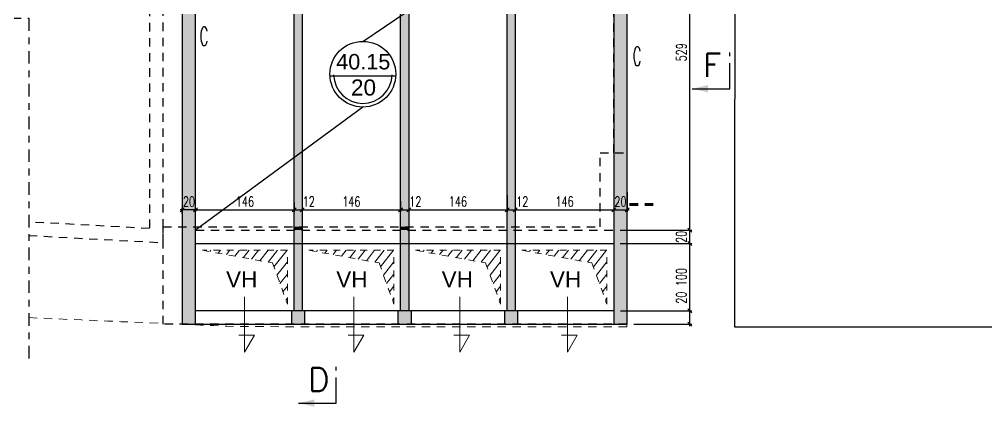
# Model space of a CAD drawing. Extents: x 308 to 787, y -199 to -146.
# Drawn here: x 394.93 to 409.31, y -190.05 to -184.28 of the extents above; entities that cross this region are included whole.
import ezdxf

# ---------------------------------------------------------------- set-up
doc = ezdxf.new("R2010")
doc.units = 0
doc.header["$LTSCALE"] = 0.5
doc.header["$MEASUREMENT"] = 0
for name, pattern in [('AXES2', [1.125, 0.75, -0.125, 0.125, -0.125]), ('CACHE', [0.375, 0.25, -0.125]), ('DISCONTINU2', [0.375, 0.25, -0.125]), ('Tiret_mini_OD', [0.09, 0.05, -0.04])]:
    doc.linetypes.add(name, pattern=pattern)
doc.layers.get('DEFPOINTS').update_dxf_attribs({"linetype": 'CONTINUOUS'})
doc.layers.add('### Trémie', color=150, linetype='Tiret_mini_OD', lineweight=13)
doc.layers.add('###Dalle BA', color=70, linetype='CONTINUOUS', lineweight=30)
for name, color, linetype in [('- TPFI plancher BA', 5, 'CONTINUOUS'), ('1_AJSA_vue1', 251, 'CONTINUOUS'), ('1_AJSA_vue2', 13, 'CONTINUOUS'), ('_ SERTI RESERVATION', 210, 'CACHE'), ('AXES', 6, 'AXES2'), ('BET-TEXT', 52, 'CONTINUOUS'), ('COTATION', 7, 'CONTINUOUS'), ('MURS', 3, 'CONTINUOUS'), ('POCHAGE', 254, 'CONTINUOUS'), ('RDC', 7, 'DISCONTINU2'), ('REP-COUPES', 5, 'CONTINUOUS'), ('REPERE-CHAI', 4, 'CONTINUOUS')]:
    doc.layers.add(name, color=color, linetype=linetype)
doc.styles.add('ROMANS8', font='romans.shx', dxfattribs={"width": 0.7})
doc.styles.get("Standard").update_dxf_attribs({"font": 'txt.shx'})
doc.styles.add('TEXTE', font='arial.ttf')
doc.dimstyles.new('COT50 cm', dxfattribs={"dimtxt": 0.15, "dimasz": 0.06, "dimexe": 0.03, "dimexo": 0.1, "dimgap": 0.05, "dimtad": 1, "dimdec": 0, "dimlfac": 100, "dimzin": 0, "dimdsep": 46, "dimtxsty": 'ROMANS8', "dimblk1": 'OBLIQUE', "dimblk2": 'OBLIQUE', "dimsah": 1, "dimcen": 0.03, "dimdle": 0.03, "dimclrt": 1, "dimadec": 0, "dimazin": 0, "dimtfac": 1, "dimtdec": 0, "dimtmove": 0, "dimatfit": 3, "dimfxl": 0, "dimtolj": 1, "dimtzin": 0, "dimlwd": -1, "dimlwe": -1, "dimarcsym": 0})

# ---------------------------------------------------------------- blocks, each defined once
blk = doc.blocks.new('_Oblique')
at = {"layer": 'COTATION', "color": 0, "lineweight": -2}
blk.add_line((-0.5, -0.5), (0.5, 0.5), dxfattribs=at)
blk = doc.blocks.new('*D16')
at = {"layer": 'COTATION', "color": 0, "transparency": 16777216}
for p, q in [((399.138, -187.003), (399.138, -187.149)), ((400.602, -186.987), (400.602, -187.149)), ((399.108, -187.119), (400.632, -187.119))]:
    blk.add_line(p, q, dxfattribs=at)
at = {"layer": 'DEFPOINTS', "color": 0, "transparency": 16777216}
for p in [(399.138, -186.903), (400.602, -186.887), (400.602, -187.119)]:
    blk.add_point(p, dxfattribs=at)
at = {"layer": 'COTATION', "color": 0, "transparency": 16777216, "xscale": 0.06, "yscale": 0.06, "zscale": 0.06, "rotation": 180}
blk.add_blockref('_Oblique', (399.138, -187.119), dxfattribs=at)
at = {"layer": 'COTATION', "color": 0, "transparency": 16777216, "xscale": 0.06, "yscale": 0.06, "zscale": 0.06}
blk.add_blockref('_Oblique', (400.602, -187.119), dxfattribs=at)
at = {"layer": 'COTATION', "color": 1, "transparency": 16777216, "insert": (399.87, -186.994), "char_height": 0.15, "attachment_point": 5, "style": 'ROMANS8'}
blk.add_mtext('\\A1;146', dxfattribs=at)
blk = doc.blocks.new('*D15')
at = {"layer": 'COTATION', "color": 0, "transparency": 16777216}
for p, q in [((399.018, -187.006), (399.018, -187.149)), ((399.138, -187.003), (399.138, -187.149)), ((398.988, -187.119), (399.168, -187.119))]:
    blk.add_line(p, q, dxfattribs=at)
at = {"layer": 'DEFPOINTS', "color": 0, "transparency": 16777216}
for p in [(399.018, -186.906), (399.138, -186.903), (399.138, -187.119)]:
    blk.add_point(p, dxfattribs=at)
at = {"layer": 'COTATION', "color": 0, "transparency": 16777216, "xscale": 0.06, "yscale": 0.06, "zscale": 0.06, "rotation": 180}
blk.add_blockref('_Oblique', (399.018, -187.119), dxfattribs=at)
at = {"layer": 'COTATION', "color": 0, "transparency": 16777216, "xscale": 0.06, "yscale": 0.06, "zscale": 0.06}
blk.add_blockref('_Oblique', (399.138, -187.119), dxfattribs=at)
at = {"layer": 'COTATION', "color": 1, "transparency": 16777216, "insert": (399.236, -186.994), "char_height": 0.15, "attachment_point": 5, "style": 'ROMANS8'}
blk.add_mtext('\\A1;12', dxfattribs=at)
blk = doc.blocks.new('*D13')
at = {"layer": 'COTATION', "color": 0, "transparency": 16777216}
for p, q in [((397.354, -187.175), (397.354, -187.089)), ((397.584, -187.119), (397.324, -187.119)), ((397.554, -187.101), (397.554, -187.149))]:
    blk.add_line(p, q, dxfattribs=at)
at = {"layer": 'DEFPOINTS', "color": 0, "transparency": 16777216}
for p in [(397.554, -187.001), (397.354, -187.119), (397.354, -187.275)]:
    blk.add_point(p, dxfattribs=at)
at = {"layer": 'COTATION', "color": 0, "transparency": 16777216, "xscale": 0.06, "yscale": 0.06, "zscale": 0.06, "rotation": 180}
blk.add_blockref('_Oblique', (397.354, -187.119), dxfattribs=at)
at = {"layer": 'COTATION', "color": 0, "transparency": 16777216, "xscale": 0.06, "yscale": 0.06, "zscale": 0.06}
blk.add_blockref('_Oblique', (397.554, -187.119), dxfattribs=at)
at = {"layer": 'COTATION', "color": 1, "transparency": 16777216, "insert": (397.454, -186.994), "char_height": 0.15, "attachment_point": 5, "style": 'ROMANS8'}
blk.add_mtext('\\A1;20', dxfattribs=at)
blk = doc.blocks.new('*D11')
at = {"layer": 'COTATION', "color": 0, "transparency": 16777216}
for p, q in [((402.306, -186.898), (402.306, -187.149)), ((403.77, -186.863), (403.77, -187.149)), ((402.276, -187.119), (403.8, -187.119))]:
    blk.add_line(p, q, dxfattribs=at)
at = {"layer": 'DEFPOINTS', "color": 0, "transparency": 16777216}
for p in [(402.306, -186.798), (403.77, -186.763), (403.77, -187.119)]:
    blk.add_point(p, dxfattribs=at)
at = {"layer": 'COTATION', "color": 0, "transparency": 16777216, "xscale": 0.06, "yscale": 0.06, "zscale": 0.06, "rotation": 180}
blk.add_blockref('_Oblique', (402.306, -187.119), dxfattribs=at)
at = {"layer": 'COTATION', "color": 0, "transparency": 16777216, "xscale": 0.06, "yscale": 0.06, "zscale": 0.06}
blk.add_blockref('_Oblique', (403.77, -187.119), dxfattribs=at)
at = {"layer": 'COTATION', "color": 1, "transparency": 16777216, "insert": (403.038, -186.994), "char_height": 0.15, "attachment_point": 5, "style": 'ROMANS8'}
blk.add_mtext('\\A1;146', dxfattribs=at)
blk = doc.blocks.new('*D12')
at = {"layer": 'COTATION', "color": 0, "transparency": 16777216}
for p, q in [((403.77, -186.863), (403.77, -187.149)), ((403.97, -186.856), (403.97, -187.149)), ((403.74, -187.119), (404, -187.119))]:
    blk.add_line(p, q, dxfattribs=at)
at = {"layer": 'DEFPOINTS', "color": 0, "transparency": 16777216}
for p in [(403.77, -186.763), (403.97, -186.756), (403.97, -187.119)]:
    blk.add_point(p, dxfattribs=at)
at = {"layer": 'COTATION', "color": 0, "transparency": 16777216, "xscale": 0.06, "yscale": 0.06, "zscale": 0.06, "rotation": 180}
blk.add_blockref('_Oblique', (403.77, -187.119), dxfattribs=at)
at = {"layer": 'COTATION', "color": 0, "transparency": 16777216, "xscale": 0.06, "yscale": 0.06, "zscale": 0.06}
blk.add_blockref('_Oblique', (403.97, -187.119), dxfattribs=at)
at = {"layer": 'COTATION', "color": 1, "transparency": 16777216, "insert": (403.87, -186.994), "char_height": 0.15, "attachment_point": 5, "style": 'ROMANS8'}
blk.add_mtext('\\A1;20', dxfattribs=at)
blk = doc.blocks.new('*D10')
at = {"layer": 'COTATION', "color": 0, "transparency": 16777216}
for p, q in [((402.186, -186.899), (402.186, -187.149)), ((402.306, -186.898), (402.306, -187.149)), ((402.156, -187.119), (402.336, -187.119))]:
    blk.add_line(p, q, dxfattribs=at)
at = {"layer": 'DEFPOINTS', "color": 0, "transparency": 16777216}
for p in [(402.186, -186.799), (402.306, -186.798), (402.306, -187.119)]:
    blk.add_point(p, dxfattribs=at)
at = {"layer": 'COTATION', "color": 0, "transparency": 16777216, "xscale": 0.06, "yscale": 0.06, "zscale": 0.06, "rotation": 180}
blk.add_blockref('_Oblique', (402.186, -187.119), dxfattribs=at)
at = {"layer": 'COTATION', "color": 0, "transparency": 16777216, "xscale": 0.06, "yscale": 0.06, "zscale": 0.06}
blk.add_blockref('_Oblique', (402.306, -187.119), dxfattribs=at)
at = {"layer": 'COTATION', "color": 1, "transparency": 16777216, "insert": (402.411, -186.994), "char_height": 0.15, "attachment_point": 5, "style": 'ROMANS8'}
blk.add_mtext('\\A1;12', dxfattribs=at)
blk = doc.blocks.new('*D9')
at = {"layer": 'COTATION', "color": 0, "transparency": 16777216}
for p, q in [((400.722, -186.947), (400.722, -187.149)), ((402.186, -186.899), (402.186, -187.149)), ((400.692, -187.119), (402.216, -187.119))]:
    blk.add_line(p, q, dxfattribs=at)
at = {"layer": 'DEFPOINTS', "color": 0, "transparency": 16777216}
for p in [(402.186, -186.799), (400.722, -186.847), (402.186, -187.119)]:
    blk.add_point(p, dxfattribs=at)
at = {"layer": 'COTATION', "color": 0, "transparency": 16777216, "xscale": 0.06, "yscale": 0.06, "zscale": 0.06, "rotation": 180}
blk.add_blockref('_Oblique', (400.722, -187.119), dxfattribs=at)
at = {"layer": 'COTATION', "color": 0, "transparency": 16777216, "xscale": 0.06, "yscale": 0.06, "zscale": 0.06}
blk.add_blockref('_Oblique', (402.186, -187.119), dxfattribs=at)
at = {"layer": 'COTATION', "color": 1, "transparency": 16777216, "insert": (401.454, -186.994), "char_height": 0.15, "attachment_point": 5, "style": 'ROMANS8'}
blk.add_mtext('\\A1;146', dxfattribs=at)
blk = doc.blocks.new('*D17')
at = {"layer": 'COTATION', "color": 0, "transparency": 16777216}
for p, q in [((400.722, -186.947), (400.722, -187.149)), ((400.602, -186.987), (400.602, -187.149)), ((400.572, -187.119), (400.752, -187.119))]:
    blk.add_line(p, q, dxfattribs=at)
at = {"layer": 'DEFPOINTS', "color": 0, "transparency": 16777216}
for p in [(400.602, -186.887), (400.722, -186.847), (400.722, -187.119)]:
    blk.add_point(p, dxfattribs=at)
at = {"layer": 'COTATION', "color": 0, "transparency": 16777216, "xscale": 0.06, "yscale": 0.06, "zscale": 0.06, "rotation": 180}
blk.add_blockref('_Oblique', (400.602, -187.119), dxfattribs=at)
at = {"layer": 'COTATION', "color": 0, "transparency": 16777216, "xscale": 0.06, "yscale": 0.06, "zscale": 0.06}
blk.add_blockref('_Oblique', (400.722, -187.119), dxfattribs=at)
at = {"layer": 'COTATION', "color": 1, "transparency": 16777216, "insert": (400.821, -186.994), "char_height": 0.15, "attachment_point": 5, "style": 'ROMANS8'}
blk.add_mtext('\\A1;12', dxfattribs=at)
blk = doc.blocks.new('*D14')
at = {"layer": 'COTATION', "color": 0, "transparency": 16777216}
for p, q in [((399.018, -187.006), (399.018, -187.149)), ((397.524, -187.119), (399.048, -187.119)), ((397.554, -187.101), (397.554, -187.149))]:
    blk.add_line(p, q, dxfattribs=at)
at = {"layer": 'DEFPOINTS', "color": 0, "transparency": 16777216}
for p in [(399.018, -186.906), (397.554, -187.001), (399.018, -187.119)]:
    blk.add_point(p, dxfattribs=at)
at = {"layer": 'COTATION', "color": 0, "transparency": 16777216, "xscale": 0.06, "yscale": 0.06, "zscale": 0.06, "rotation": 180}
blk.add_blockref('_Oblique', (397.554, -187.119), dxfattribs=at)
at = {"layer": 'COTATION', "color": 0, "transparency": 16777216, "xscale": 0.06, "yscale": 0.06, "zscale": 0.06}
blk.add_blockref('_Oblique', (399.018, -187.119), dxfattribs=at)
at = {"layer": 'COTATION', "color": 1, "transparency": 16777216, "insert": (398.286, -186.994), "char_height": 0.15, "attachment_point": 5, "style": 'ROMANS8'}
blk.add_mtext('\\A1;146', dxfattribs=at)
blk = doc.blocks.new('*D832')
at = {"layer": 'DEFPOINTS', "color": 0, "transparency": 16777216}
for p in [(403.77, -188.619), (404.9, -188.619), (403.97, -188.819)]:
    blk.add_point(p, dxfattribs=at)
at = {"layer": 'POCHAGE', "color": 0, "transparency": 16777216}
for p, q in [((404.9, -188.619), (404.9, -188.289)), ((403.87, -188.619), (404.93, -188.619)), ((404.9, -188.849), (404.9, -188.619)), ((404.07, -188.819), (404.93, -188.819))]:
    blk.add_line(p, q, dxfattribs=at)
at = {"layer": 'POCHAGE', "color": 0, "transparency": 16777216, "xscale": 0.06, "yscale": 0.06, "zscale": 0.06}
for p, rotation in [((404.9, -188.619), 90), ((404.9, -188.819), 270)]:
    blk.add_blockref('_Oblique', p, dxfattribs=dict(at, rotation=rotation))
at = {"layer": 'POCHAGE', "color": 1, "transparency": 16777216, "insert": (404.775, -188.424), "char_height": 0.15, "attachment_point": 5, "rotation": 90, "style": 'ROMANS8'}
blk.add_mtext('\\A1;20', dxfattribs=at)
blk = doc.blocks.new('*D833')
at = {"layer": 'DEFPOINTS', "color": 0, "transparency": 16777216}
for p in [(403.767, -187.619), (404.9, -187.619), (403.77, -188.619)]:
    blk.add_point(p, dxfattribs=at)
at = {"layer": 'POCHAGE', "color": 0, "transparency": 16777216}
for p, q in [((403.867, -187.619), (404.93, -187.619)), ((404.9, -188.649), (404.9, -187.589)), ((403.87, -188.619), (404.93, -188.619))]:
    blk.add_line(p, q, dxfattribs=at)
at = {"layer": 'POCHAGE', "color": 0, "transparency": 16777216, "xscale": 0.06, "yscale": 0.06, "zscale": 0.06}
for p, rotation in [((404.9, -187.619), 90), ((404.9, -188.619), 270)]:
    blk.add_blockref('_Oblique', p, dxfattribs=dict(at, rotation=rotation))
at = {"layer": 'POCHAGE', "color": 1, "transparency": 16777216, "insert": (404.775, -188.119), "char_height": 0.15, "attachment_point": 5, "rotation": 90, "style": 'ROMANS8'}
blk.add_mtext('\\A1;100', dxfattribs=at)
blk = doc.blocks.new('*D834')
at = {"layer": 'DEFPOINTS', "color": 0, "transparency": 16777216}
for p in [(403.767, -187.419), (404.9, -187.419), (403.767, -187.619)]:
    blk.add_point(p, dxfattribs=at)
at = {"layer": 'POCHAGE', "color": 0, "transparency": 16777216}
for p, q in [((403.867, -187.419), (404.93, -187.419)), ((404.9, -187.649), (404.9, -187.389)), ((403.867, -187.619), (404.93, -187.619))]:
    blk.add_line(p, q, dxfattribs=at)
at = {"layer": 'POCHAGE', "color": 0, "transparency": 16777216, "xscale": 0.06, "yscale": 0.06, "zscale": 0.06}
for p, rotation in [((404.9, -187.419), 90), ((404.9, -187.619), 270)]:
    blk.add_blockref('_Oblique', p, dxfattribs=dict(at, rotation=rotation))
at = {"layer": 'POCHAGE', "color": 1, "transparency": 16777216, "insert": (404.775, -187.519), "char_height": 0.15, "attachment_point": 5, "rotation": 90, "style": 'ROMANS8'}
blk.add_mtext('\\A1;20', dxfattribs=at)
blk = doc.blocks.new('*D835')
at = {"layer": 'DEFPOINTS', "color": 0, "transparency": 16777216}
for p in [(403.97, -182.126), (404.9, -182.126), (403.767, -187.419)]:
    blk.add_point(p, dxfattribs=at)
at = {"layer": 'POCHAGE', "color": 0, "transparency": 16777216}
for p, q in [((404.07, -182.126), (404.93, -182.126)), ((404.9, -187.449), (404.9, -182.096)), ((403.867, -187.419), (404.93, -187.419))]:
    blk.add_line(p, q, dxfattribs=at)
at = {"layer": 'POCHAGE', "color": 0, "transparency": 16777216, "xscale": 0.06, "yscale": 0.06, "zscale": 0.06}
for p, rotation in [((404.9, -182.126), 90), ((404.9, -187.419), 270)]:
    blk.add_blockref('_Oblique', p, dxfattribs=dict(at, rotation=rotation))
at = {"layer": 'POCHAGE', "color": 1, "transparency": 16777216, "insert": (404.775, -184.772), "char_height": 0.15, "attachment_point": 5, "rotation": 90, "style": 'ROMANS8'}
blk.add_mtext('\\A1;529', dxfattribs=at)

msp = doc.modelspace()

# ---------------------------------------------------------------- hatches: boundary and pattern name
at = {"layer": '### Trémie', "lineweight": 0}
h = msp.add_hatch(dxfattribs=at)
h.set_pattern_fill('ANSI31', color=256, scale=0.035, angle=6.81578)
h.set_pattern_definition([(51.8157762, (5560.41426, -56747.12998), (-0.08734726593, 0.06869658478), [])])
h.paths.add_polyline_path([(398.6971, -187.9076), (398.9181, -188.5191), (398.9181, -187.7191), (397.6542, -187.7191)])
h = msp.add_hatch(dxfattribs=at)
h.set_pattern_fill('ANSI31', color=256, scale=0.035, angle=6.81578)
h.set_pattern_definition([(51.8157762, (5561.99812, -56747.12998), (-0.08734726593, 0.06869658478), [])])
h.paths.add_polyline_path([(400.281, -187.9076), (400.5019, -188.5191), (400.5019, -187.7191), (399.2381, -187.7191)])
h = msp.add_hatch(dxfattribs=at)
h.set_pattern_fill('ANSI31', color=256, scale=0.035, angle=6.81578)
h.set_pattern_definition([(51.8157762, (5563.58198, -56747.12998), (-0.08734726593, 0.06869658478), [])])
h.paths.add_polyline_path([(401.8649, -187.9076), (402.0858, -188.5191), (402.0858, -187.7191), (400.8219, -187.7191)])
h = msp.add_hatch(dxfattribs=at)
h.set_pattern_fill('ANSI31', color=256, scale=0.035, angle=6.81578)
h.set_pattern_definition([(51.8157762, (5565.16294, -56747.12999), (-0.08734726593, 0.06869658478), [])])
h.paths.add_polyline_path([(403.4458, -187.9076), (403.6667, -188.5191), (403.6667, -187.7191), (402.4029, -187.7191)])
at = {"layer": 'POCHAGE'}
h = msp.add_hatch(color=256, dxfattribs=at)
h.dxf.hatch_style = 1
h.paths.add_polyline_path([(397.5542, -182.1258), (397.3542, -182.1258), (397.3542, -188.8191), (397.5542, -188.8191)])
h.paths.add_polyline_path([(397.3317, -187.1068), (397.5767, -187.1068), (397.5767, -186.8818), (397.3317, -186.8818)], flags=9)
h = msp.add_hatch(color=256, dxfattribs=at)
h.dxf.hatch_style = 1
h.paths.add_polyline_path([(400.7219, -187.6191), (400.6019, -187.6191), (400.6019, -188.6189), (400.7219, -188.6189)])
h.paths.add_polyline_path([(400.7219, -187.4191), (400.6019, -187.4191), (400.6019, -187.6191), (400.7219, -187.6191)])
h.paths.add_polyline_path([(400.7219, -184.1472), (400.6019, -184.2287), (400.6019, -187.369), (400.7219, -187.369)])
h.paths.add_polyline_path([(400.7219, -182.1258), (400.6019, -182.1258), (400.6019, -184.2287), (400.7219, -184.1472)])
h = msp.add_hatch(color=256, dxfattribs=at)
h.dxf.hatch_style = 1
h.paths.add_polyline_path([(402.3058, -182.1258), (402.1858, -182.1258), (402.1858, -182.2858), (402.3058, -182.2858)])
h.paths.add_polyline_path([(402.3058, -182.2873), (402.1858, -182.2874), (402.1858, -183.1537), (402.3058, -183.0723)])
h.paths.add_polyline_path([(402.3058, -183.0723), (402.1858, -183.1537), (402.1858, -187.369), (402.3058, -187.369)])
h.paths.add_polyline_path([(402.3058, -187.369), (402.1858, -187.369), (402.1858, -187.4191), (402.3058, -187.4191)])
h.paths.add_polyline_path([(402.3058, -187.4191), (402.1858, -187.4191), (402.1858, -187.6191), (402.3058, -187.6191)])
h.paths.add_polyline_path([(402.3058, -187.6191), (402.1858, -187.6191), (402.1858, -188.6189), (402.3058, -188.6189)])
h = msp.add_hatch(color=256, dxfattribs=at)
h.dxf.hatch_style = 1
h.paths.add_polyline_path([(403.9663, -182.286), (403.9663, -182.286), (403.9663, -182.1258), (403.7697, -182.1258), (403.7697, -186.269), (403.9664, -186.269)], flags=17)
h.paths.add_polyline_path([(403.9697, -182.1258), (403.9663, -182.1258), (403.9665, -188.8191), (403.9697, -188.8191)])
h.paths.add_polyline_path([(403.9663, -182.1258), (403.7697, -182.1258), (403.7697, -186.269), (403.7697, -188.8191), (403.9665, -188.8191)])
h = msp.add_hatch(color=256, dxfattribs=at)
h.dxf.hatch_style = 1
h.paths.add_polyline_path([(403.7697, -186.269), (403.9664, -186.269), (403.9663, -182.489), (403.9663, -182.489), (403.9663, -182.289), (403.9663, -182.1258), (403.7697, -182.1258)])
h = msp.add_hatch(color=256, dxfattribs=at)
h.dxf.hatch_style = 1
h.paths.add_polyline_path([(399.1381, -182.2906), (399.0181, -182.2907), (399.0181, -186.3407), (399.1381, -186.2524)])
h.paths.add_polyline_path([(399.1381, -186.2524), (399.0181, -186.3407), (399.0181, -187.369), (399.1381, -187.369)])
h.paths.add_polyline_path([(399.1381, -187.4191), (399.0181, -187.4191), (399.0181, -187.6191), (399.1381, -187.6191)])
h.paths.add_polyline_path([(399.1381, -187.6191), (399.0181, -187.6191), (399.0181, -188.6189), (399.1381, -188.6189)])
h = msp.add_hatch(color=256, dxfattribs=at)
h.dxf.hatch_style = 1
h.paths.add_polyline_path([(399.1381, -187.369), (399.0181, -187.369), (399.0181, -187.4191), (399.1381, -187.4191)])
h = msp.add_hatch(color=256, dxfattribs=at)
h.dxf.hatch_style = 1
h.paths.add_polyline_path([(400.7219, -187.369), (400.6019, -187.369), (400.6019, -187.4191), (400.7219, -187.4191)])
h = msp.add_hatch(color=256, dxfattribs=at)
h.dxf.hatch_style = 1
h.paths.add_polyline_path([(399.1781, -188.6191), (398.9781, -188.6191), (398.9781, -188.819), (399.1781, -188.819)])
h = msp.add_hatch(color=256, dxfattribs=at)
h.dxf.hatch_style = 1
h.paths.add_polyline_path([(400.7619, -188.6191), (400.5619, -188.6191), (400.5619, -188.819), (400.7619, -188.819)])
h = msp.add_hatch(color=256, dxfattribs=at)
h.dxf.hatch_style = 1
h.paths.add_polyline_path([(402.3458, -188.6191), (402.1458, -188.6191), (402.1458, -188.819), (402.3458, -188.819)])

# ---------------------------------------------------------------- linework, layer by layer
at = {"layer": '### Trémie', "lineweight": 0}
for points in [[(398.6971, -187.9076), (398.9181, -188.5191), (398.9181, -187.7191), (397.6542, -187.7191)], [(400.281, -187.9076), (400.5019, -188.5191), (400.5019, -187.7191), (399.2381, -187.7191)], [(401.8649, -187.9076), (402.0858, -188.5191), (402.0858, -187.7191), (400.8219, -187.7191)], [(403.4458, -187.9076), (403.6667, -188.5191), (403.6667, -187.7191), (402.4029, -187.7191)]]:
    msp.add_lwpolyline(points, close=True, dxfattribs=at)
at = {"layer": '###Dalle BA', "linetype": 'CACHE', "lineweight": 15, "ltscale": 15}
for p, q in [((398.2818, -188.4118), (398.2818, -189.2335)), ((399.9072, -188.4118), (399.9072, -189.2335)), ((401.4794, -188.4118), (401.4794, -189.2335)), ((403.08, -188.4118), (403.08, -189.2335)), ((398.427, -188.9821), (398.1948, -188.9821)), ((398.2818, -189.2335), (398.427, -188.9821)), ((400.0524, -188.9821), (399.8202, -188.9821)), ((399.9072, -189.2335), (400.0524, -188.9821)), ((401.6246, -188.9821), (401.3924, -188.9821)), ((401.4794, -189.2335), (401.6246, -188.9821)), ((403.2251, -188.9821), (402.9929, -188.9821)), ((403.08, -189.2335), (403.2251, -188.9821))]:
    msp.add_line(p, q, dxfattribs=at)
at = {"layer": '- TPFI plancher BA'}
for p, q in [((400.0401, -184.61), (403.7666, -182.0809)), ((399.5511, -185.1217), (400.529, -185.1217)), ((400.0401, -185.588), (397.5541, -187.4191))]:
    msp.add_line(p, q, dxfattribs=at)
msp.add_circle((400.0401, -185.099), 0.489, dxfattribs=at)
at = {"layer": '1_AJSA_vue1'}
msp.add_lwpolyline([(405.5713, -182.0842), (405.5655, -188.8563), (409.6291, -188.8585), (427.6065, -188.7943), (427.6065, -173.8368), (429.5971, -173.832), (429.5971, -173.2033), (427.6063, -173.2044)], dxfattribs=at)
at = {"layer": '1_AJSA_vue2', "linetype": 'CACHE'}
for points in [[(396.8697, -182.0862), (396.8697, -187.3952), (395.072, -187.2981)], [(395.072, -187.4984), (397.0696, -187.6063), (397.0696, -182.0862)]]:
    msp.add_lwpolyline(points, dxfattribs=at)
msp.add_lwpolyline([(403.9665, -187.419), (403.9665, -188.819), (397.0696, -188.819), (397.0696, -187.369), (403.5664, -187.369), (403.5664, -186.269), (403.9664, -186.269), (403.9664, -187.419)], close=True, dxfattribs=at)
at = {"layer": '_ SERTI RESERVATION', "lineweight": 60}
msp.add_line((404.3561, -187.038), (404.0046, -187.0397), dxfattribs=at)
at = {"layer": 'AXES', "color": 6, "ltscale": 0.5}
msp.add_lwpolyline([(331.1666, -181.3169), (349.967, -181.3169), (349.967, -183.2637), (379.6608, -183.2637), (379.6608, -184.2668), (395.072, -184.2668), (395.072, -189.3563)], dxfattribs=at)
at = {"layer": 'BET-TEXT', "color": 140}
msp.add_arc((400.0401, -185.099), 0.4346, 181.30485, 358.69515, dxfattribs=at)
at = {"layer": 'MURS', "linetype": 'DISCONTINU2'}
msp.add_line((397.5542, -187.4191), (403.7667, -187.4191), dxfattribs=at)
at = {"layer": 'MURS'}
for p, q in [((397.5542, -187.6191), (403.7667, -187.6191)), ((403.7697, -188.6191), (397.5542, -188.6191))]:
    msp.add_line(p, q, dxfattribs=at)
for points in [[(397.3542, -182.1258), (397.3542, -188.8191), (397.5542, -188.8191), (397.5542, -182.1258), (397.3542, -182.1258)], [(397.5542, -188.8191), (403.7697, -188.8191)]]:
    msp.add_lwpolyline(points, dxfattribs=at)
for points in [[(399.0181, -182.1258), (399.1381, -182.1258), (399.1381, -188.6191), (399.0181, -188.6191)], [(400.6019, -182.1258), (400.7219, -182.1258), (400.7219, -188.6191), (400.6019, -188.6191)], [(402.1858, -182.1258), (402.3058, -182.1258), (402.3058, -188.6191), (402.1858, -188.6191)], [(403.7697, -188.8191), (403.9697, -188.8191), (403.9697, -182.1258), (403.7697, -182.1258)], [(398.9781, -188.8191), (399.1781, -188.8191), (399.1781, -188.6189), (398.9781, -188.6189)], [(400.5619, -188.8191), (400.7619, -188.8191), (400.7619, -188.6189), (400.5619, -188.6189)], [(402.1458, -188.8191), (402.3458, -188.8191), (402.3458, -188.6189), (402.1458, -188.6189)]]:
    msp.add_lwpolyline(points, close=True, dxfattribs=at)
at = {"layer": 'RDC', "linetype": 'CACHE', "lineweight": 15}
msp.add_lwpolyline([(395.072, -188.7211, 0.0010911), (398.216, -188.8552), (403.9665, -188.8574), (403.9663, -182.0855), (398.6696, -182.091), (398.6693, -170.9926), (397.1402, -170.9906)], format="xyb", dxfattribs=at)
msp.add_lwpolyline([(403.7664, -186.269), (403.7663, -182.2858), (398.4696, -182.2913), (398.4693, -171.143), (397.0696, -171.1373)], dxfattribs=at)
at = {"layer": 'REP-COUPES'}
for p, q in [((405.4974, -184.8324), (405.4974, -184.7768)), ((399.6452, -189.51), (399.6452, -189.4544))]:
    msp.add_line(p, q, dxfattribs=at)
for points in [[(404.9361, -185.3156), (405.4974, -185.3156), (405.4974, -184.934)], [(399.0839, -189.9932), (399.6452, -189.9932), (399.6452, -189.6116)]]:
    msp.add_lwpolyline(points, dxfattribs=at)
for points in [[(405.1698, -185.2609), (404.9361, -185.3156), (405.1698, -185.3682)], [(399.3176, -189.9385), (399.0839, -189.9932), (399.3176, -190.0458)]]:
    msp.add_solid(points, dxfattribs=at)

# ---------------------------------------------------------------- texts
at = {"layer": '###Dalle BA', "linetype": 'CACHE', "ltscale": 15, "insert": (399.6442, -184.7982), "char_height": 0.23, "width": 2.464963, "attachment_point": 1, "style": 'TEXTE'}
msp.add_mtext('40.15', dxfattribs=at)
at = {"layer": '###Dalle BA', "linetype": 'CACHE', "ltscale": 15, "char_height": 0.24, "width": 2.563409, "attachment_point": 1, "line_spacing_factor": 0.833333, "style": 'TEXTE'}
for s, insert in [('20', (399.8635, -185.1767)), ('VH', (398.006, -188.0296)), ('VH', (399.6446, -188.0296)), ('VH', (401.2114, -188.0296)), ('VH', (402.8213, -188.0296))]:
    msp.add_mtext(s, dxfattribs=dict(at, insert=insert))
at = {"layer": 'REP-COUPES', "style": 'ROMANS8'}
for s, p in [('F', (405.0976, -185.1391)), ('D', (399.2287, -189.8167))]:
    msp.add_text(s, height=0.35, dxfattribs=at).set_placement(p)
at = {"layer": 'REPERE-CHAI', "color": 4, "width": 0.519}
for p in [(397.6131, -184.6741), (404.052, -184.9715)]:
    msp.add_text('C', height=0.28, dxfattribs=at).set_placement(p)

# ---------------------------------------------------------------- dimensions: what is measured, and where the dimension line sits
at = {"layer": 'COTATION'}
for base, p1, p2, override, picture, middle in [((402.1858, -187.1193), (400.7219, -186.8473), (402.1858, -186.7993), {"dimtmove": 1, "dimfxl": 0.5, "dimfxlon": 1}, '*D9', (401.4539, -186.9943)), ((403.7697, -187.1193), (402.3058, -186.7979), (403.7697, -186.7631), {"dimtmove": 1, "dimfxl": 0.5, "dimfxlon": 1}, '*D11', (403.0377, -186.9943)), ((399.0181, -187.1193), (397.5542, -187.0006), (399.0181, -186.9063), {"dimfxl": 0.5, "dimfxlon": 1}, '*D14', (398.2861, -186.9943)), ((400.6019, -187.1193), (399.1381, -186.9034), (400.6019, -186.8868), {"dimtmove": 1, "dimfxl": 0.5, "dimfxlon": 1}, '*D16', (399.87, -186.9943))]:
    dim = msp.add_linear_dim(base=base, p1=p1, p2=p2, dimstyle='COT50 cm', override=override, dxfattribs=at)
    dim.commit()
    dim.dimension.update_dxf_attribs({"geometry": picture, "text_midpoint": middle})
for base, p1, p2, picture, middle in [((402.3058, -187.1193), (402.1858, -186.7993), (402.3058, -186.7979), '*D10', (402.4109, -187.1193)), ((403.9697, -187.1193), (403.7697, -186.7631), (403.9697, -186.7558), '*D12', (403.8697, -187.1193)), ((397.3542, -187.1193), (397.5542, -187.0006), (397.3542, -187.2748), '*D13', (397.4542, -187.1193)), ((399.1381, -187.1193), (399.0181, -186.9063), (399.1381, -186.9034), '*D15', (399.2361, -187.1193)), ((400.7219, -187.1193), (400.6019, -186.8868), (400.7219, -186.8473), '*D17', (400.8205, -187.1193))]:
    dim = msp.add_linear_dim(base=base, p1=p1, p2=p2, dimstyle='COT50 cm', override={"dimtmove": 1, "dimfxl": 0.5, "dimfxlon": 1}, dxfattribs=at)
    dim.commit()
    dim.dimension.update_dxf_attribs({"geometry": picture, "text_midpoint": middle, "dimtype": 160})
at = {"layer": 'POCHAGE', "color": 0}
for base, p1, p2, override, picture, middle in [((404.8995, -182.1258), (403.7667, -187.4191), (403.9697, -182.1258), {"dimtmove": 1, "dimfxl": 10}, '*D835', (404.7745, -184.7725)), ((404.8995, -187.6191), (403.7697, -188.6191), (403.7667, -187.6191), {"dimtmove": 1, "dimfxl": 10}, '*D833', (404.7745, -188.1191)), ((404.8995, -188.6191), (403.9697, -188.8191), (403.7697, -188.6191), {"dimfxl": 10}, '*D832', (404.7745, -188.4241))]:
    dim = msp.add_linear_dim(base=base, p1=p1, p2=p2, angle=90, dimstyle='COT50 cm', override=override, dxfattribs=at)
    dim.commit()
    dim.dimension.update_dxf_attribs({"geometry": picture, "text_midpoint": middle})
dim = msp.add_linear_dim(base=(404.8995, -187.4191), p1=(403.7667, -187.6191), p2=(403.7667, -187.4191), angle=90, dimstyle='COT50 cm', override={"dimtmove": 1, "dimfxl": 10}, dxfattribs=at)
dim.commit()
dim.dimension.update_dxf_attribs({"geometry": '*D834', "text_midpoint": (404.8995, -187.5191), "dimtype": 160})

doc.saveas('drawing.dxf')
